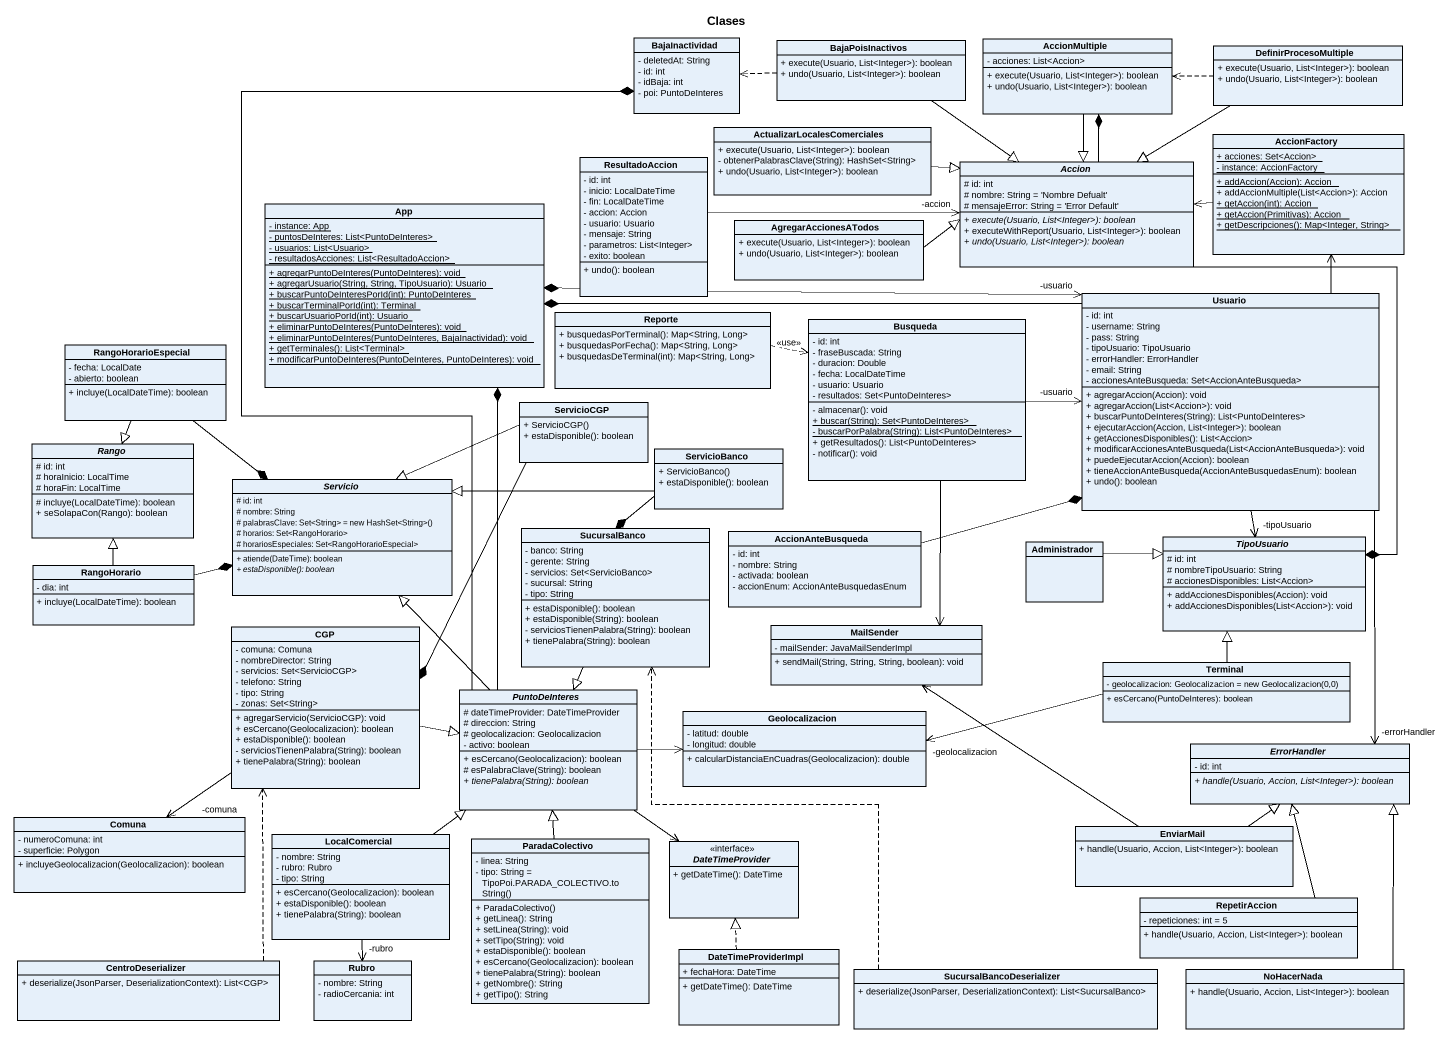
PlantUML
@startuml
title Clases
hide circle
hide empty members
skinparam classAttributeIconSize 0
class BajaInactividad {
  - deletedAt: String
  - id: int
  - idBaja: int
  - poi: PuntoDeInteres
}
class BajaPoisInactivos {
  + execute(Usuario, List<Integer>): boolean
  + undo(Usuario, List<Integer>): boolean
}
class AccionMultiple {
  - acciones: List<Accion>
  + execute(Usuario, List<Integer>): boolean
  + undo(Usuario, List<Integer>): boolean
}
class DefinirProcesoMultiple {
  + execute(Usuario, List<Integer>): boolean
  + undo(Usuario, List<Integer>): boolean
}
class ActualizarLocalesComerciales {
  + execute(Usuario, List<Integer>): boolean
  - obtenerPalabrasClave(String): HashSet<String>
  + undo(Usuario, List<Integer>): boolean
}
class ResultadoAccion {
  - id: int
  - inicio: LocalDateTime
  - fin: LocalDateTime
  - accion: Accion
  - usuario: Usuario
  - mensaje: String
  - parametros: List<Integer>
  - exito: boolean
  + undo(): boolean
}
abstract class Accion {
  # id: int
  # nombre: String = 'Nombre Defualt'
  # mensajeError: String = 'Error Default'
  {abstract} + execute(Usuario, List<Integer>): boolean
  + executeWithReport(Usuario, List<Integer>): boolean
  {abstract} + undo(Usuario, List<Integer>): boolean
}
class AccionFactory {
  {static} + acciones: Set<Accion>
  {static} - instance: AccionFactory
  {static} + addAccion(Accion): Accion
  + addAccionMultiple(List<Accion>): Accion
  {static} + getAccion(int): Accion
  {static} + getAccion(Primitivas): Accion
  {static} + getDescripciones(): Map<Integer, String>
}
class App {
  {static} - instance: App
  {static} - puntosDeInteres: List<PuntoDeInteres>
  {static} - usuarios: List<Usuario>
  {static} - resultadosAcciones: List<ResultadoAccion>
  {static} + agregarPuntoDeInteres(PuntoDeInteres): void
  {static} + agregarUsuario(String, String, TipoUsuario): Usuario
  {static} + buscarPuntoDeInteresPorId(int): PuntoDeInteres
  {static} + buscarTerminalPorId(int): Terminal
  {static} + buscarUsuarioPorId(int): Usuario
  {static} + eliminarPuntoDeInteres(PuntoDeInteres): void
  {static} + eliminarPuntoDeInteres(PuntoDeInteres, BajaInactividad): void
  {static} + getTerminales(): List<Terminal>
  {static} + modificarPuntoDeInteres(PuntoDeInteres, PuntoDeInteres): void
}
class AgregarAccionesATodos {
  + execute(Usuario, List<Integer>): boolean
  + undo(Usuario, List<Integer>): boolean
}
class Reporte {
  + busquedasPorTerminal(): Map<String, Long>
  + busquedasPorFecha(): Map<String, Long>
  + busquedasDeTerminal(int): Map<String, Long>
}
class Busqueda {
  - id: int
  - fraseBuscada: String
  - duracion: Double
  - fecha: LocalDateTime
  - usuario: Usuario
  - resultados: Set<PuntoDeInteres>
  - almacenar(): void
  {static} + buscar(String): Set<PuntoDeInteres>
  {static} - buscarPorPalabra(String): List<PuntoDeInteres>
  + getResultados(): List<PuntoDeInteres>
  - notificar(): void
}
class Usuario {
  - id: int
  - username: String
  - pass: String
  - tipoUsuario: TipoUsuario
  - errorHandler: ErrorHandler
  - email: String
  - accionesAnteBusqueda: Set<AccionAnteBusqueda>
  + agregarAccion(Accion): void
  + agregarAccion(List<Accion>): void
  + buscarPuntoDeInteres(String): List<PuntoDeInteres>
  + ejecutarAccion(Accion, List<Integer>): boolean
  + getAccionesDisponibles(): List<Accion>
  + modificarAccionesAnteBusqueda(List<AccionAnteBusqueda>): void
  + puedeEjecutarAccion(Accion): boolean
  + tieneAccionAnteBusqueda(AccionAnteBusquedasEnum): boolean
  + undo(): boolean
}
class RangoHorarioEspecial {
  - fecha: LocalDate
  - abierto: boolean
  + incluye(LocalDateTime): boolean
}
class ServicioCGP {
  + ServicioCGP()
  + estaDisponible(): boolean
}
abstract class Rango {
  # id: int
  # horaInicio: LocalTime
  # horaFin: LocalTime
  # incluye(LocalDateTime): boolean
  + seSolapaCon(Rango): boolean
}
abstract class Servicio {
  # id: int
  # nombre: String
  {field} # palabrasClave: Set<String> = new HashSet<String>()
  # horarios: Set<RangoHorario>
  # horariosEspeciales: Set<RangoHorarioEspecial>
  + atiende(DateTime): boolean
  {abstract} + estaDisponible(): boolean
}
class ServicioBanco {
  + ServicioBanco()
  + estaDisponible(): boolean
}
class SucursalBanco {
  - banco: String
  - gerente: String
  - servicios: Set<ServicioBanco>
  - sucursal: String
  - tipo: String
  + estaDisponible(): boolean
  + estaDisponible(String): boolean
  - serviciosTienenPalabra(String): boolean
  + tienePalabra(String): boolean
}
class AccionAnteBusqueda {
  - id: int
  - nombre: String
  - activada: boolean
  - accionEnum: AccionAnteBusquedasEnum
}
class Administrador
abstract class TipoUsuario {
  # id: int
  # nombreTipoUsuario: String
  # accionesDisponibles: List<Accion>
  + addAccionesDisponibles(Accion): void
  + addAccionesDisponibles(List<Accion>): void
}
class RangoHorario {
  - dia: int
  + incluye(LocalDateTime): boolean
}
class CGP {
  - comuna: Comuna
  - nombreDirector: String
  - servicios: Set<ServicioCGP>
  - telefono: String
  - tipo: String
  - zonas: Set<String>
  + agregarServicio(ServicioCGP): void
  + esCercano(Geolocalizacion): boolean
  + estaDisponible(): boolean
  - serviciosTienenPalabra(String): boolean
  + tienePalabra(String): boolean
}
class MailSender {
  - mailSender: JavaMailSenderImpl
  + sendMail(String, String, String, boolean): void
}
class Terminal {
  {field} - geolocalizacion: Geolocalizacion = new Geolocalizacion(0,0)
  + esCercano(PuntoDeInteres): boolean
}
abstract class PuntoDeInteres {
  # dateTimeProvider: DateTimeProvider
  # direccion: String
  # geolocalizacion: Geolocalizacion
  - activo: boolean
  + esCercano(Geolocalizacion): boolean
  # esPalabraClave(String): boolean
  {abstract} + tienePalabra(String): boolean
}
class Geolocalizacion {
  - latitud: double
  - longitud: double
  + calcularDistanciaEnCuadras(Geolocalizacion): double
}
abstract class ErrorHandler {
  - id: int
  {abstract} + handle(Usuario, Accion, List<Integer>): boolean
}
class Comuna {
  - numeroComuna: int
  - superficie: Polygon
  + incluyeGeolocalizacion(Geolocalizacion): boolean
}
class EnviarMail {
  + handle(Usuario, Accion, List<Integer>): boolean
}
class LocalComercial {
  - nombre: String
  - rubro: Rubro
  - tipo: String
  + esCercano(Geolocalizacion): boolean
  + estaDisponible(): boolean
  + tienePalabra(String): boolean
}
class ParadaColectivo {
  - linea: String
  {field} - tipo: String = TipoPoi.PARADA_COLECTIVO.toString()
  + ParadaColectivo()
  + getLinea(): String
  + setLinea(String): void
  + setTipo(String): void
  + estaDisponible(): boolean
  + esCercano(Geolocalizacion): boolean
  + tienePalabra(String): boolean
  + getNombre(): String
  + getTipo(): String
}
interface DateTimeProvider <<interface>> {
  + getDateTime(): DateTime
}
class RepetirAccion {
  - repeticiones: int = 5
  + handle(Usuario, Accion, List<Integer>): boolean
}
class CentroDeserializer {
  + deserialize(JsonParser, DeserializationContext): List<CGP>
}
class Rubro {
  - nombre: String
  - radioCercania: int
}
class DateTimeProviderImpl {
  + fechaHora: DateTime
  + getDateTime(): DateTime
}
class SucursalBancoDeserializer {
  + deserialize(JsonParser, DeserializationContext): List<SucursalBanco>
}
class NoHacerNada {
  + handle(Usuario, Accion, List<Integer>): boolean
}
BajaPoisInactivos .left.> BajaInactividad
BajaPoisInactivos --|> Accion
AccionMultiple --|> Accion
DefinirProcesoMultiple .left.> AccionMultiple
DefinirProcesoMultiple --|> Accion
ActualizarLocalesComerciales -right-|> Accion
ResultadoAccion -right-> "-accion" Accion
ResultadoAccion -left-* App
ResultadoAccion -right-> "-usuario" Usuario
Accion -up-* AccionMultiple
Accion --* TipoUsuario
AccionFactory -left-> Accion
AgregarAccionesATodos -right-|> Accion
Reporte .right.> Busqueda : <<use>>
Busqueda -right-> "-usuario" Usuario
Busqueda --> MailSender
Usuario -up-> AccionFactory
Usuario -left-* App
Usuario --> "-tipoUsuario" TipoUsuario
Usuario --> "-errorHandler" ErrorHandler
RangoHorarioEspecial --|> Rango
RangoHorarioEspecial --* Servicio
ServicioCGP -left-|> Servicio
ServicioCGP --* CGP
ServicioBanco -left-|> Servicio
ServicioBanco --* SucursalBanco
SucursalBanco --|> PuntoDeInteres
AccionAnteBusqueda -right-* Usuario
Administrador -right-|> TipoUsuario
RangoHorario -up-|> Rango
RangoHorario -right-* Servicio
CGP -right-|> PuntoDeInteres
CGP --> "-comuna" Comuna
Terminal -up-|> TipoUsuario
Terminal -left-> "-geolocalizacion" Geolocalizacion
PuntoDeInteres -up-* BajaInactividad
PuntoDeInteres -up-* App
PuntoDeInteres -up-|> Servicio
PuntoDeInteres -right-> Geolocalizacion
PuntoDeInteres --> DateTimeProvider
EnviarMail -up-> MailSender
EnviarMail -up-|> ErrorHandler
LocalComercial -up-|> PuntoDeInteres
LocalComercial --> "-rubro" Rubro
ParadaColectivo -up-|> PuntoDeInteres
RepetirAccion -up-|> ErrorHandler
CentroDeserializer .up.> CGP
DateTimeProviderImpl .up.|> DateTimeProvider
SucursalBancoDeserializer .up.> SucursalBanco
NoHacerNada -up-|> ErrorHandler
@enduml
